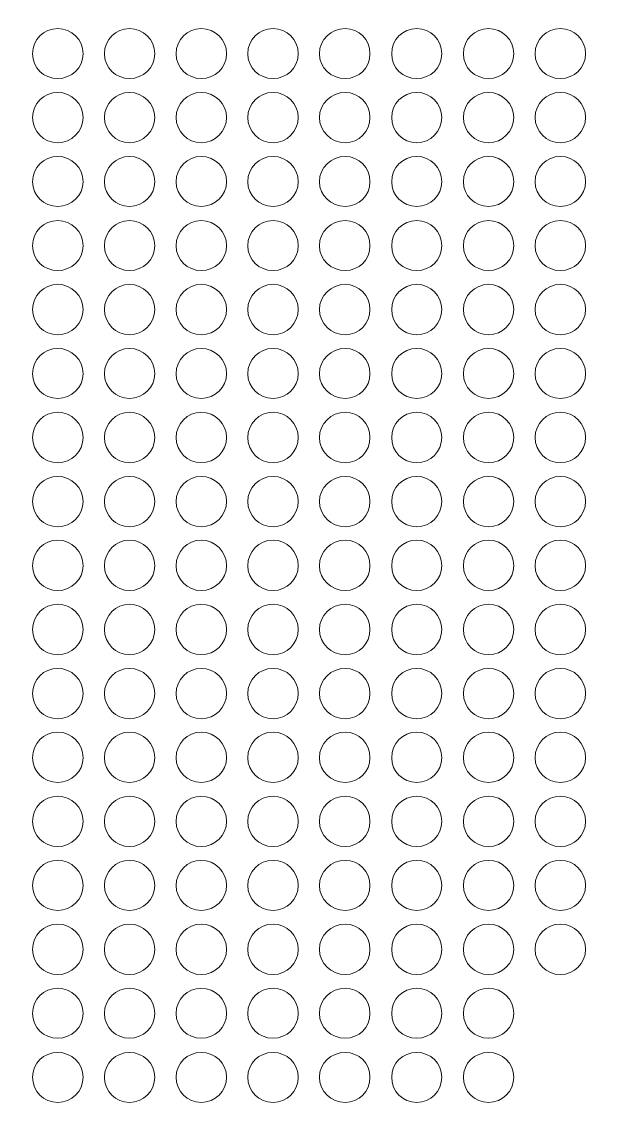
# Model space of a CAD drawing. Header units: inches. Extents: x 243 to 900, y -519 to -86.
# Drawn here: x 377.49 to 397.29, y -239.6 to -202.09 of the extents above; entities that cross this region are included whole.
import ezdxf

# ---------------------------------------------------------------- set-up
doc = ezdxf.new("R2010")
doc.units = ezdxf.units.IN
doc.header["$MEASUREMENT"] = 0
doc.layers.add('Layer 1', color=7, linetype='Continuous')

# ---------------------------------------------------------------- blocks, each defined once
blk = doc.blocks.new('block 3')
at = {"layer": 'Layer 1', "lineweight": 0}
blk.add_open_spline([(898.138, -484.267), (898.138, -494.991), (889.368, -503.763), (878.645, -503.763), (878.645, -503.763), (266.12, -503.763), (266.12, -503.763), (255.397, -503.763), (246.624, -494.991), (246.624, -484.267), (246.624, -484.267), (246.624, -108.507), (246.624, -108.507), (246.624, -97.783), (255.397, -89.011), (266.12, -89.011), (266.12, -89.011), (878.645, -89.011), (878.645, -89.011), (889.368, -89.011), (898.138, -97.783), (898.138, -108.507), (898.138, -108.507), (898.138, -484.267), (898.138, -484.267)], degree=3, knots=[0, 0, 0, 0, 1, 1, 1, 2, 2, 2, 3, 3, 3, 4, 4, 4, 5, 5, 5, 6, 6, 6, 7, 7, 7, 8, 8, 8, 8], dxfattribs=at)
blk = doc.blocks.new('block 2')
at = {"layer": 'Layer 1'}
blk.add_blockref('block 3', (0, 0), dxfattribs=at)
blk = doc.blocks.new('block 34')
at = {"layer": 'Layer 1', "lineweight": 0}
for points in [[(379.599, -203.195), (379.599, -203.669), (379.202, -204.049), (378.729, -204.049), (378.24, -204.049), (377.859, -203.669), (377.859, -203.195), (377.859, -202.706), (378.24, -202.327), (378.729, -202.327), (379.202, -202.327), (379.599, -202.706), (379.599, -203.195)], [(382.071, -203.195), (382.071, -203.669), (381.674, -204.049), (381.196, -204.049), (380.728, -204.049), (380.334, -203.669), (380.334, -203.195), (380.334, -202.706), (380.728, -202.327), (381.196, -202.327), (381.674, -202.327), (382.071, -202.706), (382.071, -203.195)], [(384.543, -203.195), (384.543, -203.669), (384.144, -204.049), (383.673, -204.049), (383.2, -204.049), (382.803, -203.669), (382.803, -203.195), (382.803, -202.706), (383.2, -202.327), (383.673, -202.327), (384.144, -202.327), (384.543, -202.706), (384.543, -203.195)], [(387.012, -203.195), (387.012, -203.669), (386.632, -204.049), (386.145, -204.049), (385.669, -204.049), (385.275, -203.669), (385.275, -203.195), (385.275, -202.706), (385.669, -202.327), (386.145, -202.327), (386.632, -202.327), (387.012, -202.706), (387.012, -203.195)], [(389.487, -203.195), (389.487, -203.669), (389.106, -204.049), (388.633, -204.049), (388.144, -204.049), (387.745, -203.669), (387.745, -203.195), (387.745, -202.706), (388.144, -202.327), (388.633, -202.327), (389.106, -202.327), (389.487, -202.706), (389.487, -203.195)], [(391.959, -203.195), (391.959, -203.669), (391.576, -204.049), (391.102, -204.049), (390.616, -204.049), (390.235, -203.669), (390.235, -203.195), (390.235, -202.706), (390.616, -202.327), (391.102, -202.327), (391.576, -202.327), (391.959, -202.706), (391.959, -203.195)], [(394.442, -203.195), (394.442, -203.669), (394.048, -204.049), (393.577, -204.049), (393.085, -204.049), (392.707, -203.669), (392.707, -203.195), (392.707, -202.706), (393.085, -202.327), (393.577, -202.327), (394.048, -202.327), (394.442, -202.706), (394.442, -203.195)], [(396.919, -203.195), (396.919, -203.669), (396.522, -204.049), (396.046, -204.049), (395.576, -204.049), (395.177, -203.669), (395.177, -203.195), (395.177, -202.706), (395.576, -202.327), (396.046, -202.327), (396.522, -202.327), (396.919, -202.706), (396.919, -203.195)]]:
    blk.add_open_spline(points, degree=3, knots=[0, 0, 0, 0, 1, 1, 1, 2, 2, 2, 3, 3, 3, 4, 4, 4, 4], dxfattribs=at)
blk = doc.blocks.new('block 35')
at = {"layer": 'Layer 1', "lineweight": 0}
for points in [[(379.599, -205.392), (379.599, -205.868), (379.202, -206.263), (378.729, -206.263), (378.24, -206.263), (377.859, -205.868), (377.859, -205.392), (377.859, -204.921), (378.24, -204.525), (378.729, -204.525), (379.202, -204.525), (379.599, -204.921), (379.599, -205.392)], [(382.071, -205.392), (382.071, -205.868), (381.674, -206.263), (381.196, -206.263), (380.728, -206.263), (380.334, -205.868), (380.334, -205.392), (380.334, -204.921), (380.728, -204.525), (381.196, -204.525), (381.674, -204.525), (382.071, -204.921), (382.071, -205.392)], [(384.543, -205.392), (384.543, -205.868), (384.144, -206.263), (383.673, -206.263), (383.2, -206.263), (382.803, -205.868), (382.803, -205.392), (382.803, -204.921), (383.2, -204.525), (383.673, -204.525), (384.144, -204.525), (384.543, -204.921), (384.543, -205.392)], [(387.012, -205.392), (387.012, -205.868), (386.632, -206.263), (386.145, -206.263), (385.669, -206.263), (385.275, -205.868), (385.275, -205.392), (385.275, -204.921), (385.669, -204.525), (386.145, -204.525), (386.632, -204.525), (387.012, -204.921), (387.012, -205.392)], [(389.487, -205.392), (389.487, -205.868), (389.106, -206.263), (388.633, -206.263), (388.144, -206.263), (387.745, -205.868), (387.745, -205.392), (387.745, -204.921), (388.144, -204.525), (388.633, -204.525), (389.106, -204.525), (389.487, -204.921), (389.487, -205.392)], [(391.959, -205.392), (391.959, -205.868), (391.576, -206.263), (391.102, -206.263), (390.616, -206.263), (390.235, -205.868), (390.235, -205.392), (390.235, -204.921), (390.616, -204.525), (391.102, -204.525), (391.576, -204.525), (391.959, -204.921), (391.959, -205.392)], [(394.442, -205.392), (394.442, -205.868), (394.048, -206.263), (393.577, -206.263), (393.085, -206.263), (392.707, -205.868), (392.707, -205.392), (392.707, -204.921), (393.085, -204.525), (393.577, -204.525), (394.048, -204.525), (394.442, -204.921), (394.442, -205.392)], [(396.919, -205.392), (396.919, -205.868), (396.522, -206.263), (396.046, -206.263), (395.576, -206.263), (395.177, -205.868), (395.177, -205.392), (395.177, -204.921), (395.576, -204.525), (396.046, -204.525), (396.522, -204.525), (396.919, -204.921), (396.919, -205.392)]]:
    blk.add_open_spline(points, degree=3, knots=[0, 0, 0, 0, 1, 1, 1, 2, 2, 2, 3, 3, 3, 4, 4, 4, 4], dxfattribs=at)
blk = doc.blocks.new('block 36')
at = {"layer": 'Layer 1', "lineweight": 0}
for points in [[(379.599, -207.606), (379.599, -208.078), (379.202, -208.459), (378.729, -208.459), (378.24, -208.459), (377.859, -208.078), (377.859, -207.606), (377.859, -207.117), (378.24, -206.734), (378.729, -206.734), (379.202, -206.734), (379.599, -207.117), (379.599, -207.606)], [(382.071, -207.606), (382.071, -208.078), (381.674, -208.459), (381.196, -208.459), (380.728, -208.459), (380.334, -208.078), (380.334, -207.606), (380.334, -207.117), (380.728, -206.734), (381.196, -206.734), (381.674, -206.734), (382.071, -207.117), (382.071, -207.606)], [(384.543, -207.606), (384.543, -208.078), (384.144, -208.459), (383.673, -208.459), (383.2, -208.459), (382.803, -208.078), (382.803, -207.606), (382.803, -207.117), (383.2, -206.734), (383.673, -206.734), (384.144, -206.734), (384.543, -207.117), (384.543, -207.606)], [(387.012, -207.606), (387.012, -208.078), (386.632, -208.459), (386.145, -208.459), (385.669, -208.459), (385.275, -208.078), (385.275, -207.606), (385.275, -207.117), (385.669, -206.734), (386.145, -206.734), (386.632, -206.734), (387.012, -207.117), (387.012, -207.606)], [(389.487, -207.606), (389.487, -208.078), (389.106, -208.459), (388.633, -208.459), (388.144, -208.459), (387.745, -208.078), (387.745, -207.606), (387.745, -207.117), (388.144, -206.734), (388.633, -206.734), (389.106, -206.734), (389.487, -207.117), (389.487, -207.606)], [(391.959, -207.606), (391.959, -208.078), (391.576, -208.459), (391.102, -208.459), (390.616, -208.459), (390.235, -208.078), (390.235, -207.606), (390.235, -207.117), (390.616, -206.734), (391.102, -206.734), (391.576, -206.734), (391.959, -207.117), (391.959, -207.606)], [(394.442, -207.606), (394.442, -208.078), (394.048, -208.459), (393.577, -208.459), (393.085, -208.459), (392.707, -208.078), (392.707, -207.606), (392.707, -207.117), (393.085, -206.734), (393.577, -206.734), (394.048, -206.734), (394.442, -207.117), (394.442, -207.606)], [(396.919, -207.606), (396.919, -208.078), (396.522, -208.459), (396.046, -208.459), (395.576, -208.459), (395.177, -208.078), (395.177, -207.606), (395.177, -207.117), (395.576, -206.734), (396.046, -206.734), (396.522, -206.734), (396.919, -207.117), (396.919, -207.606)]]:
    blk.add_open_spline(points, degree=3, knots=[0, 0, 0, 0, 1, 1, 1, 2, 2, 2, 3, 3, 3, 4, 4, 4, 4], dxfattribs=at)
blk = doc.blocks.new('block 37')
at = {"layer": 'Layer 1', "lineweight": 0}
for points in [[(379.599, -209.817), (379.599, -210.291), (379.202, -210.671), (378.729, -210.671), (378.24, -210.671), (377.859, -210.291), (377.859, -209.817), (377.859, -209.327), (378.24, -208.948), (378.729, -208.948), (379.202, -208.948), (379.599, -209.327), (379.599, -209.817)], [(382.071, -209.817), (382.071, -210.291), (381.674, -210.671), (381.196, -210.671), (380.728, -210.671), (380.334, -210.291), (380.334, -209.817), (380.334, -209.327), (380.728, -208.948), (381.196, -208.948), (381.674, -208.948), (382.071, -209.327), (382.071, -209.817)], [(384.543, -209.817), (384.543, -210.291), (384.144, -210.671), (383.673, -210.671), (383.2, -210.671), (382.803, -210.291), (382.803, -209.817), (382.803, -209.327), (383.2, -208.948), (383.673, -208.948), (384.144, -208.948), (384.543, -209.327), (384.543, -209.817)], [(387.012, -209.817), (387.012, -210.291), (386.632, -210.671), (386.145, -210.671), (385.669, -210.671), (385.275, -210.291), (385.275, -209.817), (385.275, -209.327), (385.669, -208.948), (386.145, -208.948), (386.632, -208.948), (387.012, -209.327), (387.012, -209.817)], [(389.487, -209.817), (389.487, -210.291), (389.106, -210.671), (388.633, -210.671), (388.144, -210.671), (387.745, -210.291), (387.745, -209.817), (387.745, -209.327), (388.144, -208.948), (388.633, -208.948), (389.106, -208.948), (389.487, -209.327), (389.487, -209.817)], [(391.959, -209.817), (391.959, -210.291), (391.576, -210.671), (391.102, -210.671), (390.616, -210.671), (390.235, -210.291), (390.235, -209.817), (390.235, -209.327), (390.616, -208.948), (391.102, -208.948), (391.576, -208.948), (391.959, -209.327), (391.959, -209.817)], [(394.442, -209.817), (394.442, -210.291), (394.048, -210.671), (393.577, -210.671), (393.085, -210.671), (392.707, -210.291), (392.707, -209.817), (392.707, -209.327), (393.085, -208.948), (393.577, -208.948), (394.048, -208.948), (394.442, -209.327), (394.442, -209.817)], [(396.919, -209.817), (396.919, -210.291), (396.522, -210.671), (396.046, -210.671), (395.576, -210.671), (395.177, -210.291), (395.177, -209.817), (395.177, -209.327), (395.576, -208.948), (396.046, -208.948), (396.522, -208.948), (396.919, -209.327), (396.919, -209.817)]]:
    blk.add_open_spline(points, degree=3, knots=[0, 0, 0, 0, 1, 1, 1, 2, 2, 2, 3, 3, 3, 4, 4, 4, 4], dxfattribs=at)
blk = doc.blocks.new('block 38')
at = {"layer": 'Layer 1', "lineweight": 0}
for points in [[(379.599, -212.014), (379.599, -212.49), (379.202, -212.886), (378.729, -212.886), (378.24, -212.886), (377.859, -212.49), (377.859, -212.014), (377.859, -211.543), (378.24, -211.145), (378.729, -211.145), (379.202, -211.145), (379.599, -211.543), (379.599, -212.014)], [(382.071, -212.014), (382.071, -212.49), (381.674, -212.886), (381.196, -212.886), (380.728, -212.886), (380.334, -212.49), (380.334, -212.014), (380.334, -211.543), (380.728, -211.145), (381.196, -211.145), (381.674, -211.145), (382.071, -211.543), (382.071, -212.014)], [(384.543, -212.014), (384.543, -212.49), (384.144, -212.886), (383.673, -212.886), (383.2, -212.886), (382.803, -212.49), (382.803, -212.014), (382.803, -211.543), (383.2, -211.145), (383.673, -211.145), (384.144, -211.145), (384.543, -211.543), (384.543, -212.014)], [(387.012, -212.014), (387.012, -212.49), (386.632, -212.886), (386.145, -212.886), (385.669, -212.886), (385.275, -212.49), (385.275, -212.014), (385.275, -211.543), (385.669, -211.145), (386.145, -211.145), (386.632, -211.145), (387.012, -211.543), (387.012, -212.014)], [(389.487, -212.014), (389.487, -212.49), (389.106, -212.886), (388.633, -212.886), (388.144, -212.886), (387.745, -212.49), (387.745, -212.014), (387.745, -211.543), (388.144, -211.145), (388.633, -211.145), (389.106, -211.145), (389.487, -211.543), (389.487, -212.014)], [(391.959, -212.014), (391.959, -212.49), (391.576, -212.886), (391.102, -212.886), (390.616, -212.886), (390.235, -212.49), (390.235, -212.014), (390.235, -211.543), (390.616, -211.145), (391.102, -211.145), (391.576, -211.145), (391.959, -211.543), (391.959, -212.014)], [(394.442, -212.014), (394.442, -212.49), (394.048, -212.886), (393.577, -212.886), (393.085, -212.886), (392.707, -212.49), (392.707, -212.014), (392.707, -211.543), (393.085, -211.145), (393.577, -211.145), (394.048, -211.145), (394.442, -211.543), (394.442, -212.014)], [(396.919, -212.014), (396.919, -212.49), (396.522, -212.886), (396.046, -212.886), (395.576, -212.886), (395.177, -212.49), (395.177, -212.014), (395.177, -211.543), (395.576, -211.145), (396.046, -211.145), (396.522, -211.145), (396.919, -211.543), (396.919, -212.014)]]:
    blk.add_open_spline(points, degree=3, knots=[0, 0, 0, 0, 1, 1, 1, 2, 2, 2, 3, 3, 3, 4, 4, 4, 4], dxfattribs=at)
blk = doc.blocks.new('block 39')
at = {"layer": 'Layer 1', "lineweight": 0}
for points in [[(379.599, -214.229), (379.599, -214.699), (379.202, -215.083), (378.729, -215.083), (378.24, -215.083), (377.859, -214.699), (377.859, -214.229), (377.859, -213.74), (378.24, -213.355), (378.729, -213.355), (379.202, -213.355), (379.599, -213.74), (379.599, -214.229)], [(382.071, -214.229), (382.071, -214.699), (381.674, -215.083), (381.196, -215.083), (380.728, -215.083), (380.334, -214.699), (380.334, -214.229), (380.334, -213.74), (380.728, -213.355), (381.196, -213.355), (381.674, -213.355), (382.071, -213.74), (382.071, -214.229)], [(384.543, -214.229), (384.543, -214.699), (384.144, -215.083), (383.673, -215.083), (383.2, -215.083), (382.803, -214.699), (382.803, -214.229), (382.803, -213.74), (383.2, -213.355), (383.673, -213.355), (384.144, -213.355), (384.543, -213.74), (384.543, -214.229)], [(387.012, -214.229), (387.012, -214.699), (386.632, -215.083), (386.145, -215.083), (385.669, -215.083), (385.275, -214.699), (385.275, -214.229), (385.275, -213.74), (385.669, -213.355), (386.145, -213.355), (386.632, -213.355), (387.012, -213.74), (387.012, -214.229)], [(389.487, -214.229), (389.487, -214.699), (389.106, -215.083), (388.633, -215.083), (388.144, -215.083), (387.745, -214.699), (387.745, -214.229), (387.745, -213.74), (388.144, -213.355), (388.633, -213.355), (389.106, -213.355), (389.487, -213.74), (389.487, -214.229)], [(391.959, -214.229), (391.959, -214.699), (391.576, -215.083), (391.102, -215.083), (390.616, -215.083), (390.235, -214.699), (390.235, -214.229), (390.235, -213.74), (390.616, -213.355), (391.102, -213.355), (391.576, -213.355), (391.959, -213.74), (391.959, -214.229)], [(394.442, -214.229), (394.442, -214.699), (394.048, -215.083), (393.577, -215.083), (393.085, -215.083), (392.707, -214.699), (392.707, -214.229), (392.707, -213.74), (393.085, -213.355), (393.577, -213.355), (394.048, -213.355), (394.442, -213.74), (394.442, -214.229)], [(396.919, -214.229), (396.919, -214.699), (396.522, -215.083), (396.046, -215.083), (395.576, -215.083), (395.177, -214.699), (395.177, -214.229), (395.177, -213.74), (395.576, -213.355), (396.046, -213.355), (396.522, -213.355), (396.919, -213.74), (396.919, -214.229)]]:
    blk.add_open_spline(points, degree=3, knots=[0, 0, 0, 0, 1, 1, 1, 2, 2, 2, 3, 3, 3, 4, 4, 4, 4], dxfattribs=at)
blk = doc.blocks.new('block 40')
at = {"layer": 'Layer 1', "lineweight": 0}
for points in [[(379.599, -216.425), (379.599, -216.914), (379.202, -217.295), (378.729, -217.295), (378.24, -217.295), (377.859, -216.914), (377.859, -216.425), (377.859, -215.952), (378.24, -215.556), (378.729, -215.556), (379.202, -215.556), (379.599, -215.952), (379.599, -216.425)], [(382.071, -216.425), (382.071, -216.914), (381.674, -217.295), (381.196, -217.295), (380.728, -217.295), (380.334, -216.914), (380.334, -216.425), (380.334, -215.952), (380.728, -215.556), (381.196, -215.556), (381.674, -215.556), (382.071, -215.952), (382.071, -216.425)], [(384.543, -216.425), (384.543, -216.914), (384.144, -217.295), (383.673, -217.295), (383.2, -217.295), (382.803, -216.914), (382.803, -216.425), (382.803, -215.952), (383.2, -215.556), (383.673, -215.556), (384.144, -215.556), (384.543, -215.952), (384.543, -216.425)], [(387.012, -216.425), (387.012, -216.914), (386.632, -217.295), (386.145, -217.295), (385.669, -217.295), (385.275, -216.914), (385.275, -216.425), (385.275, -215.952), (385.669, -215.556), (386.145, -215.556), (386.632, -215.556), (387.012, -215.952), (387.012, -216.425)], [(389.487, -216.425), (389.487, -216.914), (389.106, -217.295), (388.633, -217.295), (388.144, -217.295), (387.745, -216.914), (387.745, -216.425), (387.745, -215.952), (388.144, -215.556), (388.633, -215.556), (389.106, -215.556), (389.487, -215.952), (389.487, -216.425)], [(391.959, -216.425), (391.959, -216.914), (391.576, -217.295), (391.102, -217.295), (390.616, -217.295), (390.235, -216.914), (390.235, -216.425), (390.235, -215.952), (390.616, -215.556), (391.102, -215.556), (391.576, -215.556), (391.959, -215.952), (391.959, -216.425)], [(394.442, -216.425), (394.442, -216.914), (394.048, -217.295), (393.577, -217.295), (393.085, -217.295), (392.707, -216.914), (392.707, -216.425), (392.707, -215.952), (393.085, -215.556), (393.577, -215.556), (394.048, -215.556), (394.442, -215.952), (394.442, -216.425)], [(396.919, -216.425), (396.919, -216.914), (396.522, -217.295), (396.046, -217.295), (395.576, -217.295), (395.177, -216.914), (395.177, -216.425), (395.177, -215.952), (395.576, -215.556), (396.046, -215.556), (396.522, -215.556), (396.919, -215.952), (396.919, -216.425)]]:
    blk.add_open_spline(points, degree=3, knots=[0, 0, 0, 0, 1, 1, 1, 2, 2, 2, 3, 3, 3, 4, 4, 4, 4], dxfattribs=at)
blk = doc.blocks.new('block 41')
at = {"layer": 'Layer 1', "lineweight": 0}
for points in [[(379.599, -218.637), (379.599, -219.111), (379.202, -219.509), (378.729, -219.509), (378.24, -219.509), (377.859, -219.111), (377.859, -218.637), (377.859, -218.166), (378.24, -217.768), (378.729, -217.768), (379.202, -217.768), (379.599, -218.166), (379.599, -218.637)], [(382.071, -218.637), (382.071, -219.111), (381.674, -219.509), (381.196, -219.509), (380.728, -219.509), (380.334, -219.111), (380.334, -218.637), (380.334, -218.166), (380.728, -217.768), (381.196, -217.768), (381.674, -217.768), (382.071, -218.166), (382.071, -218.637)], [(384.543, -218.637), (384.543, -219.111), (384.144, -219.509), (383.673, -219.509), (383.2, -219.509), (382.803, -219.111), (382.803, -218.637), (382.803, -218.166), (383.2, -217.768), (383.673, -217.768), (384.144, -217.768), (384.543, -218.166), (384.543, -218.637)], [(387.012, -218.637), (387.012, -219.111), (386.632, -219.509), (386.145, -219.509), (385.669, -219.509), (385.275, -219.111), (385.275, -218.637), (385.275, -218.166), (385.669, -217.768), (386.145, -217.768), (386.632, -217.768), (387.012, -218.166), (387.012, -218.637)], [(389.487, -218.637), (389.487, -219.111), (389.106, -219.509), (388.633, -219.509), (388.144, -219.509), (387.745, -219.111), (387.745, -218.637), (387.745, -218.166), (388.144, -217.768), (388.633, -217.768), (389.106, -217.768), (389.487, -218.166), (389.487, -218.637)], [(391.959, -218.637), (391.959, -219.111), (391.576, -219.509), (391.102, -219.509), (390.616, -219.509), (390.235, -219.111), (390.235, -218.637), (390.235, -218.166), (390.616, -217.768), (391.102, -217.768), (391.576, -217.768), (391.959, -218.166), (391.959, -218.637)], [(394.442, -218.637), (394.442, -219.111), (394.048, -219.509), (393.577, -219.509), (393.085, -219.509), (392.707, -219.111), (392.707, -218.637), (392.707, -218.166), (393.085, -217.768), (393.577, -217.768), (394.048, -217.768), (394.442, -218.166), (394.442, -218.637)], [(396.919, -218.637), (396.919, -219.111), (396.522, -219.509), (396.046, -219.509), (395.576, -219.509), (395.177, -219.111), (395.177, -218.637), (395.177, -218.166), (395.576, -217.768), (396.046, -217.768), (396.522, -217.768), (396.919, -218.166), (396.919, -218.637)]]:
    blk.add_open_spline(points, degree=3, knots=[0, 0, 0, 0, 1, 1, 1, 2, 2, 2, 3, 3, 3, 4, 4, 4, 4], dxfattribs=at)
blk = doc.blocks.new('block 42')
at = {"layer": 'Layer 1', "lineweight": 0}
for points in [[(379.599, -220.851), (379.599, -221.32), (379.202, -221.705), (378.729, -221.705), (378.24, -221.705), (377.859, -221.32), (377.859, -220.851), (377.859, -220.363), (378.24, -219.965), (378.729, -219.965), (379.202, -219.965), (379.599, -220.363), (379.599, -220.851)], [(382.071, -220.851), (382.071, -221.32), (381.674, -221.705), (381.196, -221.705), (380.728, -221.705), (380.334, -221.32), (380.334, -220.851), (380.334, -220.363), (380.728, -219.965), (381.196, -219.965), (381.674, -219.965), (382.071, -220.363), (382.071, -220.851)], [(384.543, -220.851), (384.543, -221.32), (384.144, -221.705), (383.673, -221.705), (383.2, -221.705), (382.803, -221.32), (382.803, -220.851), (382.803, -220.363), (383.2, -219.965), (383.673, -219.965), (384.144, -219.965), (384.543, -220.363), (384.543, -220.851)], [(387.012, -220.851), (387.012, -221.32), (386.632, -221.705), (386.145, -221.705), (385.669, -221.705), (385.275, -221.32), (385.275, -220.851), (385.275, -220.363), (385.669, -219.965), (386.145, -219.965), (386.632, -219.965), (387.012, -220.363), (387.012, -220.851)], [(389.487, -220.851), (389.487, -221.32), (389.106, -221.705), (388.633, -221.705), (388.144, -221.705), (387.745, -221.32), (387.745, -220.851), (387.745, -220.363), (388.144, -219.965), (388.633, -219.965), (389.106, -219.965), (389.487, -220.363), (389.487, -220.851)], [(391.959, -220.851), (391.959, -221.32), (391.576, -221.705), (391.102, -221.705), (390.616, -221.705), (390.235, -221.32), (390.235, -220.851), (390.235, -220.363), (390.616, -219.965), (391.102, -219.965), (391.576, -219.965), (391.959, -220.363), (391.959, -220.851)], [(394.442, -220.851), (394.442, -221.32), (394.048, -221.705), (393.577, -221.705), (393.085, -221.705), (392.707, -221.32), (392.707, -220.851), (392.707, -220.363), (393.085, -219.965), (393.577, -219.965), (394.048, -219.965), (394.442, -220.363), (394.442, -220.851)], [(396.919, -220.851), (396.919, -221.32), (396.522, -221.705), (396.046, -221.705), (395.576, -221.705), (395.177, -221.32), (395.177, -220.851), (395.177, -220.363), (395.576, -219.965), (396.046, -219.965), (396.522, -219.965), (396.919, -220.363), (396.919, -220.851)]]:
    blk.add_open_spline(points, degree=3, knots=[0, 0, 0, 0, 1, 1, 1, 2, 2, 2, 3, 3, 3, 4, 4, 4, 4], dxfattribs=at)
blk = doc.blocks.new('block 43')
at = {"layer": 'Layer 1', "lineweight": 0}
for points in [[(379.599, -223.046), (379.599, -223.537), (379.202, -223.917), (378.729, -223.917), (378.24, -223.917), (377.859, -223.537), (377.859, -223.046), (377.859, -222.573), (378.24, -222.178), (378.729, -222.178), (379.202, -222.178), (379.599, -222.573), (379.599, -223.046)], [(382.071, -223.046), (382.071, -223.537), (381.674, -223.917), (381.196, -223.917), (380.728, -223.917), (380.334, -223.537), (380.334, -223.046), (380.334, -222.573), (380.728, -222.178), (381.196, -222.178), (381.674, -222.178), (382.071, -222.573), (382.071, -223.046)], [(384.543, -223.046), (384.543, -223.537), (384.144, -223.917), (383.673, -223.917), (383.2, -223.917), (382.803, -223.537), (382.803, -223.046), (382.803, -222.573), (383.2, -222.178), (383.673, -222.178), (384.144, -222.178), (384.543, -222.573), (384.543, -223.046)], [(387.012, -223.046), (387.012, -223.537), (386.632, -223.917), (386.145, -223.917), (385.669, -223.917), (385.275, -223.537), (385.275, -223.046), (385.275, -222.573), (385.669, -222.178), (386.145, -222.178), (386.632, -222.178), (387.012, -222.573), (387.012, -223.046)], [(389.487, -223.046), (389.487, -223.537), (389.106, -223.917), (388.633, -223.917), (388.144, -223.917), (387.745, -223.537), (387.745, -223.046), (387.745, -222.573), (388.144, -222.178), (388.633, -222.178), (389.106, -222.178), (389.487, -222.573), (389.487, -223.046)], [(391.959, -223.046), (391.959, -223.537), (391.576, -223.917), (391.102, -223.917), (390.616, -223.917), (390.235, -223.537), (390.235, -223.046), (390.235, -222.573), (390.616, -222.178), (391.102, -222.178), (391.576, -222.178), (391.959, -222.573), (391.959, -223.046)], [(394.442, -223.046), (394.442, -223.537), (394.048, -223.917), (393.577, -223.917), (393.085, -223.917), (392.707, -223.537), (392.707, -223.046), (392.707, -222.573), (393.085, -222.178), (393.577, -222.178), (394.048, -222.178), (394.442, -222.573), (394.442, -223.046)], [(396.919, -223.046), (396.919, -223.537), (396.522, -223.917), (396.046, -223.917), (395.576, -223.917), (395.177, -223.537), (395.177, -223.046), (395.177, -222.573), (395.576, -222.178), (396.046, -222.178), (396.522, -222.178), (396.919, -222.573), (396.919, -223.046)]]:
    blk.add_open_spline(points, degree=3, knots=[0, 0, 0, 0, 1, 1, 1, 2, 2, 2, 3, 3, 3, 4, 4, 4, 4], dxfattribs=at)
blk = doc.blocks.new('block 44')
at = {"layer": 'Layer 1', "lineweight": 0}
for points in [[(379.599, -225.259), (379.599, -225.733), (379.202, -226.13), (378.729, -226.13), (378.24, -226.13), (377.859, -225.733), (377.859, -225.259), (377.859, -224.773), (378.24, -224.391), (378.729, -224.391), (379.202, -224.391), (379.599, -224.773), (379.599, -225.259)], [(382.071, -225.259), (382.071, -225.733), (381.674, -226.13), (381.196, -226.13), (380.728, -226.13), (380.334, -225.733), (380.334, -225.259), (380.334, -224.773), (380.728, -224.391), (381.196, -224.391), (381.674, -224.391), (382.071, -224.773), (382.071, -225.259)], [(384.543, -225.259), (384.543, -225.733), (384.144, -226.13), (383.673, -226.13), (383.2, -226.13), (382.803, -225.733), (382.803, -225.259), (382.803, -224.773), (383.2, -224.391), (383.673, -224.391), (384.144, -224.391), (384.543, -224.773), (384.543, -225.259)], [(387.012, -225.259), (387.012, -225.733), (386.632, -226.13), (386.145, -226.13), (385.669, -226.13), (385.275, -225.733), (385.275, -225.259), (385.275, -224.773), (385.669, -224.391), (386.145, -224.391), (386.632, -224.391), (387.012, -224.773), (387.012, -225.259)], [(389.487, -225.259), (389.487, -225.733), (389.106, -226.13), (388.633, -226.13), (388.144, -226.13), (387.745, -225.733), (387.745, -225.259), (387.745, -224.773), (388.144, -224.391), (388.633, -224.391), (389.106, -224.391), (389.487, -224.773), (389.487, -225.259)], [(391.959, -225.259), (391.959, -225.733), (391.576, -226.13), (391.102, -226.13), (390.616, -226.13), (390.235, -225.733), (390.235, -225.259), (390.235, -224.773), (390.616, -224.391), (391.102, -224.391), (391.576, -224.391), (391.959, -224.773), (391.959, -225.259)], [(394.442, -225.259), (394.442, -225.733), (394.048, -226.13), (393.577, -226.13), (393.085, -226.13), (392.707, -225.733), (392.707, -225.259), (392.707, -224.773), (393.085, -224.391), (393.577, -224.391), (394.048, -224.391), (394.442, -224.773), (394.442, -225.259)], [(396.919, -225.259), (396.919, -225.733), (396.522, -226.13), (396.046, -226.13), (395.576, -226.13), (395.177, -225.733), (395.177, -225.259), (395.177, -224.773), (395.576, -224.391), (396.046, -224.391), (396.522, -224.391), (396.919, -224.773), (396.919, -225.259)]]:
    blk.add_open_spline(points, degree=3, knots=[0, 0, 0, 0, 1, 1, 1, 2, 2, 2, 3, 3, 3, 4, 4, 4, 4], dxfattribs=at)
blk = doc.blocks.new('block 45')
at = {"layer": 'Layer 1', "lineweight": 0}
for points in [[(379.599, -227.472), (379.599, -227.945), (379.202, -228.326), (378.729, -228.326), (378.24, -228.326), (377.859, -227.945), (377.859, -227.472), (377.859, -226.983), (378.24, -226.587), (378.729, -226.587), (379.202, -226.587), (379.599, -226.983), (379.599, -227.472)], [(382.071, -227.472), (382.071, -227.945), (381.674, -228.326), (381.196, -228.326), (380.728, -228.326), (380.334, -227.945), (380.334, -227.472), (380.334, -226.983), (380.728, -226.587), (381.196, -226.587), (381.674, -226.587), (382.071, -226.983), (382.071, -227.472)], [(384.543, -227.472), (384.543, -227.945), (384.144, -228.326), (383.673, -228.326), (383.2, -228.326), (382.803, -227.945), (382.803, -227.472), (382.803, -226.983), (383.2, -226.587), (383.673, -226.587), (384.144, -226.587), (384.543, -226.983), (384.543, -227.472)], [(387.012, -227.472), (387.012, -227.945), (386.632, -228.326), (386.145, -228.326), (385.669, -228.326), (385.275, -227.945), (385.275, -227.472), (385.275, -226.983), (385.669, -226.587), (386.145, -226.587), (386.632, -226.587), (387.012, -226.983), (387.012, -227.472)], [(389.487, -227.472), (389.487, -227.945), (389.106, -228.326), (388.633, -228.326), (388.144, -228.326), (387.745, -227.945), (387.745, -227.472), (387.745, -226.983), (388.144, -226.587), (388.633, -226.587), (389.106, -226.587), (389.487, -226.983), (389.487, -227.472)], [(391.959, -227.472), (391.959, -227.945), (391.576, -228.326), (391.102, -228.326), (390.616, -228.326), (390.235, -227.945), (390.235, -227.472), (390.235, -226.983), (390.616, -226.587), (391.102, -226.587), (391.576, -226.587), (391.959, -226.983), (391.959, -227.472)], [(394.442, -227.472), (394.442, -227.945), (394.048, -228.326), (393.577, -228.326), (393.085, -228.326), (392.707, -227.945), (392.707, -227.472), (392.707, -226.983), (393.085, -226.587), (393.577, -226.587), (394.048, -226.587), (394.442, -226.983), (394.442, -227.472)], [(396.919, -227.472), (396.919, -227.945), (396.522, -228.326), (396.046, -228.326), (395.576, -228.326), (395.177, -227.945), (395.177, -227.472), (395.177, -226.983), (395.576, -226.587), (396.046, -226.587), (396.522, -226.587), (396.919, -226.983), (396.919, -227.472)]]:
    blk.add_open_spline(points, degree=3, knots=[0, 0, 0, 0, 1, 1, 1, 2, 2, 2, 3, 3, 3, 4, 4, 4, 4], dxfattribs=at)
blk = doc.blocks.new('block 46')
at = {"layer": 'Layer 1', "lineweight": 0}
for points in [[(379.599, -229.67), (379.599, -230.141), (379.202, -230.539), (378.729, -230.539), (378.24, -230.539), (377.859, -230.141), (377.859, -229.67), (377.859, -229.18), (378.24, -228.8), (378.729, -228.8), (379.202, -228.8), (379.599, -229.18), (379.599, -229.67)], [(382.071, -229.67), (382.071, -230.141), (381.674, -230.539), (381.196, -230.539), (380.728, -230.539), (380.334, -230.141), (380.334, -229.67), (380.334, -229.18), (380.728, -228.8), (381.196, -228.8), (381.674, -228.8), (382.071, -229.18), (382.071, -229.67)], [(384.543, -229.67), (384.543, -230.141), (384.144, -230.539), (383.673, -230.539), (383.2, -230.539), (382.803, -230.141), (382.803, -229.67), (382.803, -229.18), (383.2, -228.8), (383.673, -228.8), (384.144, -228.8), (384.543, -229.18), (384.543, -229.67)], [(387.012, -229.67), (387.012, -230.141), (386.632, -230.539), (386.145, -230.539), (385.669, -230.539), (385.275, -230.141), (385.275, -229.67), (385.275, -229.18), (385.669, -228.8), (386.145, -228.8), (386.632, -228.8), (387.012, -229.18), (387.012, -229.67)], [(389.487, -229.67), (389.487, -230.141), (389.106, -230.539), (388.633, -230.539), (388.144, -230.539), (387.745, -230.141), (387.745, -229.67), (387.745, -229.18), (388.144, -228.8), (388.633, -228.8), (389.106, -228.8), (389.487, -229.18), (389.487, -229.67)], [(391.959, -229.67), (391.959, -230.141), (391.576, -230.539), (391.102, -230.539), (390.616, -230.539), (390.235, -230.141), (390.235, -229.67), (390.235, -229.18), (390.616, -228.8), (391.102, -228.8), (391.576, -228.8), (391.959, -229.18), (391.959, -229.67)], [(394.442, -229.67), (394.442, -230.141), (394.048, -230.539), (393.577, -230.539), (393.085, -230.539), (392.707, -230.141), (392.707, -229.67), (392.707, -229.18), (393.085, -228.8), (393.577, -228.8), (394.048, -228.8), (394.442, -229.18), (394.442, -229.67)], [(396.919, -229.67), (396.919, -230.141), (396.522, -230.539), (396.046, -230.539), (395.576, -230.539), (395.177, -230.141), (395.177, -229.67), (395.177, -229.18), (395.576, -228.8), (396.046, -228.8), (396.522, -228.8), (396.919, -229.18), (396.919, -229.67)]]:
    blk.add_open_spline(points, degree=3, knots=[0, 0, 0, 0, 1, 1, 1, 2, 2, 2, 3, 3, 3, 4, 4, 4, 4], dxfattribs=at)
blk = doc.blocks.new('block 47')
at = {"layer": 'Layer 1', "lineweight": 0}
for points in [[(379.599, -231.881), (379.599, -232.354), (379.202, -232.738), (378.729, -232.738), (378.24, -232.738), (377.859, -232.354), (377.859, -231.881), (377.859, -231.394), (378.24, -231.012), (378.729, -231.012), (379.202, -231.012), (379.599, -231.394), (379.599, -231.881)], [(382.071, -231.881), (382.071, -232.354), (381.674, -232.738), (381.196, -232.738), (380.728, -232.738), (380.334, -232.354), (380.334, -231.881), (380.334, -231.394), (380.728, -231.012), (381.196, -231.012), (381.674, -231.012), (382.071, -231.394), (382.071, -231.881)], [(384.543, -231.881), (384.543, -232.354), (384.144, -232.738), (383.673, -232.738), (383.2, -232.738), (382.803, -232.354), (382.803, -231.881), (382.803, -231.394), (383.2, -231.012), (383.673, -231.012), (384.144, -231.012), (384.543, -231.394), (384.543, -231.881)], [(387.012, -231.881), (387.012, -232.354), (386.632, -232.738), (386.145, -232.738), (385.669, -232.738), (385.275, -232.354), (385.275, -231.881), (385.275, -231.394), (385.669, -231.012), (386.145, -231.012), (386.632, -231.012), (387.012, -231.394), (387.012, -231.881)], [(389.487, -231.881), (389.487, -232.354), (389.106, -232.738), (388.633, -232.738), (388.144, -232.738), (387.745, -232.354), (387.745, -231.881), (387.745, -231.394), (388.144, -231.012), (388.633, -231.012), (389.106, -231.012), (389.487, -231.394), (389.487, -231.881)], [(391.959, -231.881), (391.959, -232.354), (391.576, -232.738), (391.102, -232.738), (390.616, -232.738), (390.235, -232.354), (390.235, -231.881), (390.235, -231.394), (390.616, -231.012), (391.102, -231.012), (391.576, -231.012), (391.959, -231.394), (391.959, -231.881)], [(394.442, -231.881), (394.442, -232.354), (394.048, -232.738), (393.577, -232.738), (393.085, -232.738), (392.707, -232.354), (392.707, -231.881), (392.707, -231.394), (393.085, -231.012), (393.577, -231.012), (394.048, -231.012), (394.442, -231.394), (394.442, -231.881)], [(396.919, -231.881), (396.919, -232.354), (396.522, -232.738), (396.046, -232.738), (395.576, -232.738), (395.177, -232.354), (395.177, -231.881), (395.177, -231.394), (395.576, -231.012), (396.046, -231.012), (396.522, -231.012), (396.919, -231.394), (396.919, -231.881)]]:
    blk.add_open_spline(points, degree=3, knots=[0, 0, 0, 0, 1, 1, 1, 2, 2, 2, 3, 3, 3, 4, 4, 4, 4], dxfattribs=at)
blk = doc.blocks.new('block 48')
at = {"layer": 'Layer 1', "lineweight": 0}
for points in [[(379.599, -234.081), (379.599, -234.567), (379.202, -234.949), (378.729, -234.949), (378.24, -234.949), (377.859, -234.567), (377.859, -234.081), (377.859, -233.606), (378.24, -233.208), (378.729, -233.208), (379.202, -233.208), (379.599, -233.606), (379.599, -234.081)], [(382.071, -234.081), (382.071, -234.567), (381.674, -234.949), (381.196, -234.949), (380.728, -234.949), (380.334, -234.567), (380.334, -234.081), (380.334, -233.606), (380.728, -233.208), (381.196, -233.208), (381.674, -233.208), (382.071, -233.606), (382.071, -234.081)], [(384.543, -234.081), (384.543, -234.567), (384.144, -234.949), (383.673, -234.949), (383.2, -234.949), (382.803, -234.567), (382.803, -234.081), (382.803, -233.606), (383.2, -233.208), (383.673, -233.208), (384.144, -233.208), (384.543, -233.606), (384.543, -234.081)], [(387.012, -234.081), (387.012, -234.567), (386.632, -234.949), (386.145, -234.949), (385.669, -234.949), (385.275, -234.567), (385.275, -234.081), (385.275, -233.606), (385.669, -233.208), (386.145, -233.208), (386.632, -233.208), (387.012, -233.606), (387.012, -234.081)], [(389.487, -234.081), (389.487, -234.567), (389.106, -234.949), (388.633, -234.949), (388.144, -234.949), (387.745, -234.567), (387.745, -234.081), (387.745, -233.606), (388.144, -233.208), (388.633, -233.208), (389.106, -233.208), (389.487, -233.606), (389.487, -234.081)], [(391.959, -234.081), (391.959, -234.567), (391.576, -234.949), (391.102, -234.949), (390.616, -234.949), (390.235, -234.567), (390.235, -234.081), (390.235, -233.606), (390.616, -233.208), (391.102, -233.208), (391.576, -233.208), (391.959, -233.606), (391.959, -234.081)], [(394.442, -234.081), (394.442, -234.567), (394.048, -234.949), (393.577, -234.949), (393.085, -234.949), (392.707, -234.567), (392.707, -234.081), (392.707, -233.606), (393.085, -233.208), (393.577, -233.208), (394.048, -233.208), (394.442, -233.606), (394.442, -234.081)], [(396.919, -234.081), (396.919, -234.567), (396.522, -234.949), (396.046, -234.949), (395.576, -234.949), (395.177, -234.567), (395.177, -234.081), (395.177, -233.606), (395.576, -233.208), (396.046, -233.208), (396.522, -233.208), (396.919, -233.606), (396.919, -234.081)]]:
    blk.add_open_spline(points, degree=3, knots=[0, 0, 0, 0, 1, 1, 1, 2, 2, 2, 3, 3, 3, 4, 4, 4, 4], dxfattribs=at)
blk = doc.blocks.new('block 49')
at = {"layer": 'Layer 1', "lineweight": 0}
for points in [[(379.599, -236.293), (379.599, -236.765), (379.202, -237.147), (378.729, -237.147), (378.24, -237.147), (377.859, -236.765), (377.859, -236.293), (377.859, -235.803), (378.24, -235.423), (378.729, -235.423), (379.202, -235.423), (379.599, -235.803), (379.599, -236.293)], [(382.071, -236.293), (382.071, -236.765), (381.674, -237.147), (381.196, -237.147), (380.728, -237.147), (380.334, -236.765), (380.334, -236.293), (380.334, -235.803), (380.728, -235.423), (381.196, -235.423), (381.674, -235.423), (382.071, -235.803), (382.071, -236.293)], [(384.543, -236.293), (384.543, -236.765), (384.144, -237.147), (383.673, -237.147), (383.2, -237.147), (382.803, -236.765), (382.803, -236.293), (382.803, -235.803), (383.2, -235.423), (383.673, -235.423), (384.144, -235.423), (384.543, -235.803), (384.543, -236.293)], [(387.012, -236.293), (387.012, -236.765), (386.632, -237.147), (386.145, -237.147), (385.669, -237.147), (385.275, -236.765), (385.275, -236.293), (385.275, -235.803), (385.669, -235.423), (386.145, -235.423), (386.632, -235.423), (387.012, -235.803), (387.012, -236.293)], [(389.487, -236.293), (389.487, -236.765), (389.106, -237.147), (388.633, -237.147), (388.144, -237.147), (387.745, -236.765), (387.745, -236.293), (387.745, -235.803), (388.144, -235.423), (388.633, -235.423), (389.106, -235.423), (389.487, -235.803), (389.487, -236.293)], [(391.959, -236.293), (391.959, -236.765), (391.576, -237.147), (391.102, -237.147), (390.616, -237.147), (390.235, -236.765), (390.235, -236.293), (390.235, -235.803), (390.616, -235.423), (391.102, -235.423), (391.576, -235.423), (391.959, -235.803), (391.959, -236.293)], [(394.442, -236.293), (394.442, -236.765), (394.048, -237.147), (393.577, -237.147), (393.085, -237.147), (392.707, -236.765), (392.707, -236.293), (392.707, -235.803), (393.085, -235.423), (393.577, -235.423), (394.048, -235.423), (394.442, -235.803), (394.442, -236.293)]]:
    blk.add_open_spline(points, degree=3, knots=[0, 0, 0, 0, 1, 1, 1, 2, 2, 2, 3, 3, 3, 4, 4, 4, 4], dxfattribs=at)
blk = doc.blocks.new('block 50')
at = {"layer": 'Layer 1', "lineweight": 0}
for points in [[(379.599, -238.489), (379.599, -238.977), (379.202, -239.36), (378.729, -239.36), (378.24, -239.36), (377.859, -238.977), (377.859, -238.489), (377.859, -238.017), (378.24, -237.635), (378.729, -237.635), (379.202, -237.635), (379.599, -238.017), (379.599, -238.489)], [(382.071, -238.489), (382.071, -238.977), (381.674, -239.36), (381.196, -239.36), (380.728, -239.36), (380.334, -238.977), (380.334, -238.489), (380.334, -238.017), (380.728, -237.635), (381.196, -237.635), (381.674, -237.635), (382.071, -238.017), (382.071, -238.489)], [(384.543, -238.489), (384.543, -238.977), (384.144, -239.36), (383.673, -239.36), (383.2, -239.36), (382.803, -238.977), (382.803, -238.489), (382.803, -238.017), (383.2, -237.635), (383.673, -237.635), (384.144, -237.635), (384.543, -238.017), (384.543, -238.489)], [(387.012, -238.489), (387.012, -238.977), (386.632, -239.36), (386.145, -239.36), (385.669, -239.36), (385.275, -238.977), (385.275, -238.489), (385.275, -238.017), (385.669, -237.635), (386.145, -237.635), (386.632, -237.635), (387.012, -238.017), (387.012, -238.489)], [(389.487, -238.489), (389.487, -238.977), (389.106, -239.36), (388.633, -239.36), (388.144, -239.36), (387.745, -238.977), (387.745, -238.489), (387.745, -238.017), (388.144, -237.635), (388.633, -237.635), (389.106, -237.635), (389.487, -238.017), (389.487, -238.489)], [(391.959, -238.489), (391.959, -238.977), (391.576, -239.36), (391.102, -239.36), (390.616, -239.36), (390.235, -238.977), (390.235, -238.489), (390.235, -238.017), (390.616, -237.635), (391.102, -237.635), (391.576, -237.635), (391.959, -238.017), (391.959, -238.489)], [(394.442, -238.489), (394.442, -238.977), (394.048, -239.36), (393.577, -239.36), (393.085, -239.36), (392.707, -238.977), (392.707, -238.489), (392.707, -238.017), (393.085, -237.635), (393.577, -237.635), (394.048, -237.635), (394.442, -238.017), (394.442, -238.489)]]:
    blk.add_open_spline(points, degree=3, knots=[0, 0, 0, 0, 1, 1, 1, 2, 2, 2, 3, 3, 3, 4, 4, 4, 4], dxfattribs=at)
blk = doc.blocks.new('block 5')
at = {"layer": 'Layer 1'}
for name in ['block 34', 'block 35', 'block 36', 'block 37', 'block 38', 'block 39', 'block 40', 'block 41', 'block 42', 'block 43', 'block 44', 'block 45', 'block 46', 'block 47', 'block 48', 'block 49', 'block 50']:
    blk.add_blockref(name, (0, 0), dxfattribs=at)
blk = doc.blocks.new('block 4')
at = {"layer": 'Layer 1'}
blk.add_blockref('block 5', (0, 0), dxfattribs=at)

msp = doc.modelspace()

# ---------------------------------------------------------------- linework, layer by layer
at = {"layer": 'Layer 1', "lineweight": 0}
msp.add_open_spline([(771.889, -89.011), (771.889, -89.011), (266.12, -89.011), (266.12, -89.011), (255.397, -89.011), (246.624, -97.783), (246.624, -108.507), (246.624, -108.507), (246.624, -499.044), (246.624, -499.044), (246.624, -509.767), (255.397, -518.54), (266.12, -518.54), (266.12, -518.54), (371.556, -518.54), (371.556, -518.54), (400.967, -304.591), (562.913, -132.915), (771.889, -89.011)], degree=3, knots=[0, 0, 0, 0, 1, 1, 1, 2, 2, 2, 3, 3, 3, 4, 4, 4, 5, 5, 5, 6, 6, 6, 6], dxfattribs=at)

# ---------------------------------------------------------------- block references
at = {"layer": 'Layer 1'}
for name in ['block 2', 'block 4']:
    msp.add_blockref(name, (0, 0), dxfattribs=at)

doc.saveas('drawing.dxf')
